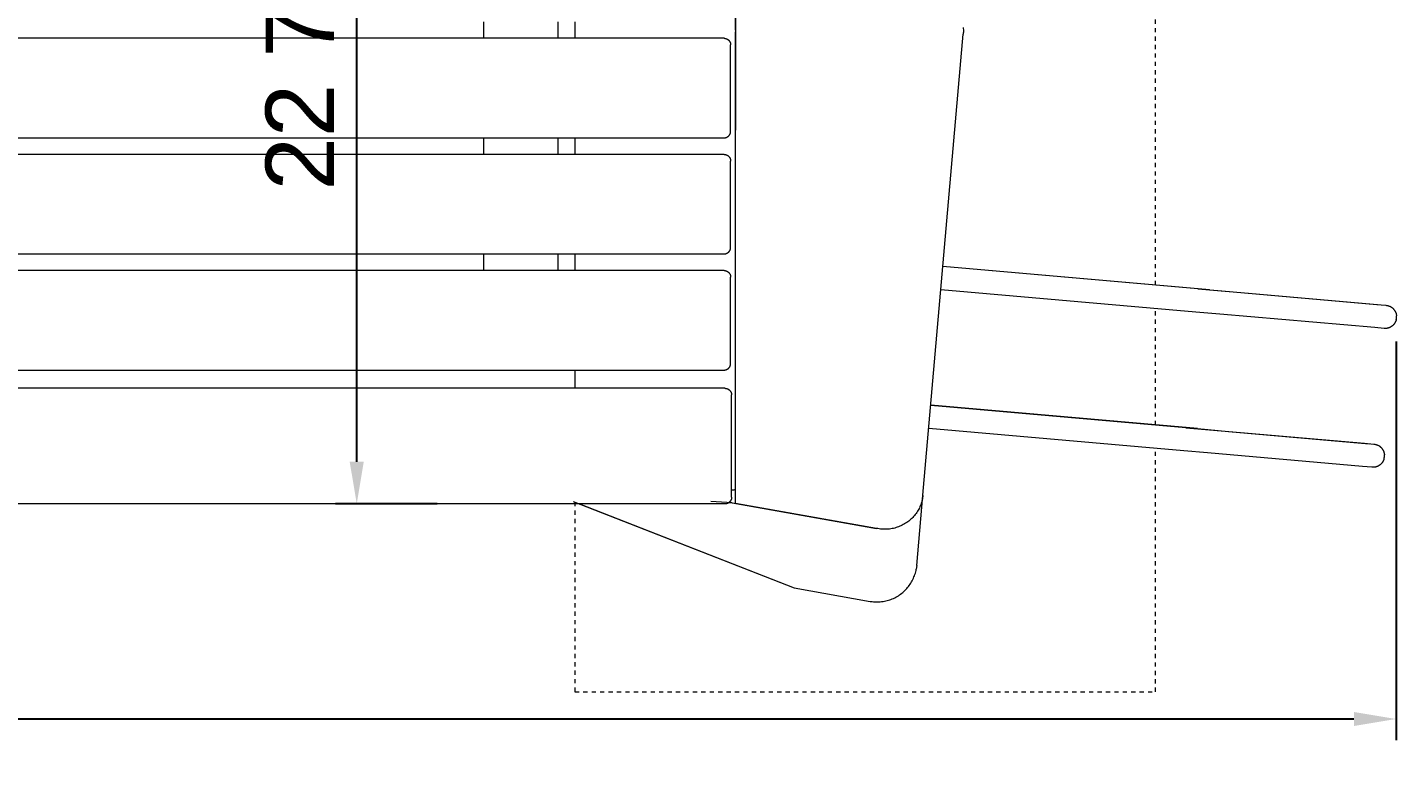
# Model space of a CAD drawing. Header units: inches. Extents: x -2 to 206, y 1 to 129.
# Drawn here: x 99.81 to 132.29, y 45.39 to 62.89 of the extents above; entities that cross this region are included whole.
import ezdxf

# ---------------------------------------------------------------- set-up
doc = ezdxf.new("R2010")
doc.units = ezdxf.units.IN
doc.linetypes.add('HIDDEN', pattern=[1.905, 1.27, -0.635])
for name, color, linetype, lineweight in [('ZANO_R', 7, 'Continuous', 0), ('ZANO_R_przerywana', 250, 'HIDDEN', 0), ('ZANO_W', 1, 'Continuous', 0)]:
    doc.layers.add(name, color=color, linetype=linetype, lineweight=lineweight)
doc.styles.get("Standard").update_dxf_attribs({"font": 'arial.ttf'})
doc.dimstyles.new('amerykanie', dxfattribs={"dimtxt": 50, "dimasz": 50, "dimexe": 0.5, "dimexo": 0.5, "dimgap": 1, "dimtad": 1, "dimdec": 0, "dimzin": 0, "dimlunit": 5, "dimtxsty": 'Standard', "dimcen": 0.09, "dimclrd": 1, "dimclre": 1, "dimclrt": 1, "dimazin": 0, "dimtfac": 1, "dimtdec": 0, "dimtmove": 0, "dimatfit": 3, "dimfxl": 1, "dimtzin": 0, "dimarcsym": 1})

# ---------------------------------------------------------------- blocks, each defined once
blk = doc.blocks.new('*D387')
at = {"layer": 'ZANO_W', "color": 1, "lineweight": -2}
for p, q in [((109.528, 74.034), (107.119, 74.034)), ((107.619, 52.582), (107.619, 73.034)), ((109.528, 51.582), (107.119, 51.582))]:
    blk.add_line(p, q, dxfattribs=at)
at = {"layer": 'ZANO_W', "color": 1}
for points in [[(107.786, 73.034), (107.452, 73.034), (107.619, 74.034)], [(107.452, 52.582), (107.786, 52.582), (107.619, 51.582)]]:
    blk.add_solid(points, dxfattribs=at)
at = {"layer": 'ZANO_W', "color": 1, "insert": (106.279, 62.808), "char_height": 1.625, "attachment_point": 5, "rotation": 90}
blk.add_mtext('22 7/16', dxfattribs=at)
blk = doc.blocks.new('*D389')
at = {"layer": 'ZANO_W', "color": 1, "lineweight": -2}
for p, q in [((2.354, 55.524), (2.354, 45.977)), ((132.275, 55.432), (132.275, 45.977)), ((3.354, 46.477), (131.275, 46.477))]:
    blk.add_line(p, q, dxfattribs=at)
at = {"layer": 'ZANO_W', "color": 1}
for points in [[(3.354, 46.644), (3.354, 46.31), (2.354, 46.477)], [(131.275, 46.31), (131.275, 46.644), (132.275, 46.477)]]:
    blk.add_solid(points, dxfattribs=at)
at = {"layer": 'ZANO_W', "color": 1, "insert": (67.314, 47.817), "char_height": 1.625, "attachment_point": 5}
blk.add_mtext('129 15/16', dxfattribs=at)

msp = doc.modelspace()

# ---------------------------------------------------------------- linework, layer by layer
at = {"layer": 'ZANO_R'}
for p, q in [((116.60784, 62.82761), (116.60784, 74.02446)), ((116.60784, 65.17683), (116.60784, 60.45289)), ((110.62418, 63.02444), (110.62418, 62.63078)), ((112.39566, 62.63078), (112.39566, 63.02444)), ((112.79246, 63.02444), (112.79246, 62.63078)), ((116.60784, 51.59139), (116.60784, 62.78715)), ((121.05111, 51.79043), (122.0078, 62.72543)), ((121.05111, 51.79043), (122.0078, 62.72543)), ((122.00781, 62.89027), (122.00981, 62.86286)), ((122.00781, 62.89027), (122.00981, 62.86286)), ((122.00981, 62.75299), (122.00781, 62.72558)), ((122.00981, 62.75299), (122.00781, 62.72558)), ((122.00981, 62.86286), (122.01101, 62.8354)), ((122.00981, 62.86286), (122.01101, 62.8354)), ((122.01101, 62.78045), (122.00981, 62.75299)), ((122.01101, 62.78045), (122.00981, 62.75299)), ((122.01101, 62.8354), (122.01141, 62.80793)), ((122.01101, 62.8354), (122.01141, 62.80793)), ((122.01141, 62.80793), (122.01101, 62.78045)), ((122.01141, 62.80793), (122.01101, 62.78045)), ((116.33228, 62.63078), (18.31046, 62.63078)), ((116.33228, 62.63078), (116.33765, 62.63069)), ((116.33765, 62.63069), (116.34302, 62.63041)), ((116.34302, 62.63041), (116.34838, 62.62995)), ((116.34838, 62.62995), (116.35372, 62.62931)), ((116.35372, 62.62931), (116.35903, 62.62849)), ((116.35903, 62.62849), (116.36431, 62.62748)), ((116.36431, 62.62748), (116.36956, 62.6263)), ((116.36956, 62.6263), (116.37476, 62.62494)), ((116.37476, 62.62494), (116.37991, 62.6234)), ((116.37991, 62.6234), (116.38501, 62.62169)), ((116.38501, 62.62169), (116.39004, 62.6198)), ((116.39004, 62.6198), (116.39501, 62.61774)), ((116.39501, 62.61774), (116.39991, 62.61552)), ((116.39991, 62.61552), (116.40472, 62.61312)), ((116.40472, 62.61312), (116.40945, 62.61057)), ((116.40945, 62.61057), (116.41409, 62.60785)), ((116.41409, 62.60785), (116.41864, 62.60498)), ((116.41864, 62.60498), (116.42308, 62.60196)), ((116.42308, 62.60196), (116.42742, 62.59878)), ((116.42742, 62.59878), (116.43165, 62.59546)), ((116.43165, 62.59546), (116.43576, 62.592)), ((116.43576, 62.592), (116.43976, 62.58839)), ((116.43976, 62.58839), (116.44362, 62.58466)), ((116.44362, 62.58466), (116.44736, 62.58079)), ((116.44736, 62.58079), (116.45096, 62.5768)), ((116.45096, 62.5768), (116.45442, 62.57269)), ((116.45442, 62.57269), (116.45775, 62.56846)), ((116.45775, 62.56846), (116.46092, 62.56412)), ((116.46092, 62.56412), (116.46395, 62.55967)), ((116.46395, 62.55967), (116.46682, 62.55513)), ((116.46682, 62.55513), (116.46953, 62.55049)), ((116.46953, 62.55049), (116.47209, 62.54576)), ((116.47209, 62.54576), (116.47448, 62.54094)), ((116.47448, 62.54094), (116.47671, 62.53605)), ((116.47671, 62.53605), (116.47876, 62.53108)), ((116.47876, 62.53108), (116.48065, 62.52604)), ((116.48065, 62.52604), (116.48236, 62.52095)), ((116.48236, 62.52095), (116.4839, 62.5158)), ((116.4839, 62.5158), (116.48526, 62.51059)), ((116.48526, 62.51059), (116.48645, 62.50535)), ((116.48645, 62.50535), (116.48745, 62.50007)), ((116.48745, 62.50007), (116.48828, 62.49475)), ((116.48828, 62.49475), (116.48892, 62.48942)), ((116.48892, 62.48942), (116.48937, 62.48406)), ((116.48937, 62.48406), (116.48965, 62.47869)), ((116.48965, 62.47869), (116.48974, 62.47331)), ((116.48974, 60.42627), (116.48974, 62.47331)), ((116.48937, 60.41552), (116.48965, 60.42089)), ((116.48965, 60.42089), (116.48974, 60.42627)), ((116.60784, 60.4332), (116.60784, 60.45289)), ((116.60784, 51.59139), (116.60784, 60.4332)), ((116.60784, 60.4332), (116.60883, 60.4332)), ((18.31046, 60.26881), (116.33228, 60.26881)), ((110.62418, 60.26881), (110.62418, 59.87514)), ((112.39566, 59.87514), (112.39566, 60.26881)), ((112.79246, 60.26881), (112.79246, 59.87514)), ((116.33228, 60.26881), (116.33765, 60.2689)), ((116.33765, 60.2689), (116.34302, 60.26917)), ((116.34302, 60.26917), (116.34838, 60.26963)), ((116.34838, 60.26963), (116.35372, 60.27027)), ((116.35372, 60.27027), (116.35903, 60.2711)), ((116.35903, 60.2711), (116.36431, 60.2721)), ((116.36431, 60.2721), (116.36956, 60.27328)), ((116.36956, 60.27328), (116.37476, 60.27464)), ((116.37476, 60.27464), (116.37991, 60.27618)), ((116.37991, 60.27618), (116.38501, 60.2779)), ((116.38501, 60.2779), (116.39004, 60.27978)), ((116.39004, 60.27978), (116.39501, 60.28184)), ((116.39501, 60.28184), (116.39991, 60.28407)), ((116.39991, 60.28407), (116.40472, 60.28646)), ((116.40472, 60.28646), (116.40945, 60.28901)), ((116.40945, 60.28901), (116.41409, 60.29173)), ((116.41409, 60.29173), (116.41864, 60.2946)), ((116.41864, 60.2946), (116.42308, 60.29763)), ((116.42308, 60.29763), (116.42742, 60.3008)), ((116.42742, 60.3008), (116.43165, 60.30412)), ((116.43165, 60.30412), (116.43576, 60.30759)), ((116.43576, 60.30759), (116.43976, 60.31119)), ((116.43976, 60.31119), (116.44362, 60.31493)), ((116.44362, 60.31493), (116.44736, 60.31879)), ((116.44736, 60.31879), (116.45096, 60.32278)), ((116.45096, 60.32278), (116.45442, 60.3269)), ((116.45442, 60.3269), (116.45775, 60.33112)), ((116.45775, 60.33112), (116.46092, 60.33546)), ((116.46092, 60.33546), (116.46395, 60.33991)), ((116.46395, 60.33991), (116.46682, 60.34445)), ((116.46682, 60.34445), (116.46953, 60.3491)), ((116.46953, 60.3491), (116.47209, 60.35383)), ((116.47209, 60.35383), (116.47448, 60.35864)), ((116.47448, 60.35864), (116.47671, 60.36354)), ((116.47671, 60.36354), (116.47876, 60.3685)), ((116.47876, 60.3685), (116.48065, 60.37354)), ((116.48065, 60.37354), (116.48236, 60.37864)), ((116.48236, 60.37864), (116.4839, 60.38379)), ((116.4839, 60.38379), (116.48526, 60.38899)), ((116.48526, 60.38899), (116.48645, 60.39423)), ((116.48645, 60.39423), (116.48745, 60.39952)), ((116.48745, 60.39952), (116.48828, 60.40483)), ((116.48828, 60.40483), (116.48892, 60.41017)), ((116.48892, 60.41017), (116.48937, 60.41552)), ((116.33228, 59.87514), (19.22468, 59.87514)), ((116.33228, 59.87514), (116.33765, 59.87505)), ((116.33765, 59.87505), (116.34302, 59.87478)), ((116.34302, 59.87478), (116.34838, 59.87432)), ((116.34838, 59.87432), (116.35372, 59.87368)), ((116.35372, 59.87368), (116.35903, 59.87285)), ((116.35903, 59.87285), (116.36431, 59.87185)), ((116.36431, 59.87185), (116.36956, 59.87067)), ((116.36956, 59.87067), (116.37476, 59.8693)), ((116.37476, 59.8693), (116.37991, 59.86777)), ((116.37991, 59.86777), (116.38501, 59.86605)), ((116.38501, 59.86605), (116.39004, 59.86417)), ((116.39004, 59.86417), (116.39501, 59.86211)), ((116.39501, 59.86211), (116.39991, 59.85988)), ((116.39991, 59.85988), (116.40472, 59.85749)), ((116.40472, 59.85749), (116.40945, 59.85493)), ((116.40945, 59.85493), (116.41409, 59.85222)), ((116.41409, 59.85222), (116.41864, 59.84935)), ((116.41864, 59.84935), (116.42308, 59.84632)), ((116.42308, 59.84632), (116.42742, 59.84315)), ((116.42742, 59.84315), (116.43165, 59.83983)), ((116.43165, 59.83983), (116.43576, 59.83636)), ((116.43576, 59.83636), (116.43976, 59.83276)), ((116.43976, 59.83276), (116.44362, 59.82902)), ((116.44362, 59.82902), (116.44736, 59.82516)), ((116.44736, 59.82516), (116.45096, 59.82117)), ((116.45096, 59.82117), (116.45442, 59.81705)), ((116.45442, 59.81705), (116.45775, 59.81282)), ((116.45775, 59.81282), (116.46092, 59.80849)), ((116.46092, 59.80849), (116.46395, 59.80404)), ((116.46395, 59.80404), (116.46682, 59.7995)), ((116.46682, 59.7995), (116.46953, 59.79485)), ((116.46953, 59.79485), (116.47209, 59.79012)), ((116.47209, 59.79012), (116.47448, 59.78531)), ((116.47448, 59.78531), (116.47671, 59.78041)), ((116.47671, 59.78041), (116.47876, 59.77545)), ((116.47876, 59.77545), (116.48065, 59.77041)), ((116.48065, 59.77041), (116.48236, 59.76531)), ((116.48236, 59.76531), (116.4839, 59.76016)), ((116.4839, 59.76016), (116.48526, 59.75496)), ((116.48526, 59.75496), (116.48645, 59.74972)), ((116.48645, 59.74972), (116.48745, 59.74443)), ((116.48745, 59.74443), (116.48828, 59.73912)), ((116.48828, 59.73912), (116.48892, 59.73378)), ((116.48892, 59.73378), (116.48937, 59.72842)), ((116.48937, 59.72842), (116.48965, 59.72306)), ((116.48965, 59.72306), (116.48974, 59.71768)), ((116.48974, 57.67064), (116.48974, 59.71768)), ((25.27035, 57.51317), (116.33228, 57.51317)), ((110.62418, 57.51317), (110.62418, 57.11951)), ((112.39566, 57.11951), (112.39566, 57.51317)), ((112.79246, 57.51317), (112.79246, 57.11951)), ((116.33228, 57.51317), (116.33765, 57.51326)), ((116.33765, 57.51326), (116.34302, 57.51354)), ((116.34302, 57.51354), (116.34838, 57.514)), ((116.34838, 57.514), (116.35372, 57.51464)), ((116.35372, 57.51464), (116.35903, 57.51546)), ((116.35903, 57.51546), (116.36431, 57.51647)), ((116.36431, 57.51647), (116.36956, 57.51765)), ((116.36956, 57.51765), (116.37476, 57.51901)), ((116.37476, 57.51901), (116.37991, 57.52055)), ((116.37991, 57.52055), (116.38501, 57.52226)), ((116.38501, 57.52226), (116.39004, 57.52415)), ((116.39004, 57.52415), (116.39501, 57.52621)), ((116.39501, 57.52621), (116.39991, 57.52843)), ((116.39991, 57.52843), (116.40472, 57.53083)), ((116.40472, 57.53083), (116.40945, 57.53338)), ((116.40945, 57.53338), (116.41409, 57.5361)), ((116.41409, 57.5361), (116.41864, 57.53897)), ((116.41864, 57.53897), (116.42308, 57.54199)), ((116.42308, 57.54199), (116.42742, 57.54517)), ((116.42742, 57.54517), (116.43165, 57.54849)), ((116.43165, 57.54849), (116.43576, 57.55195)), ((116.43576, 57.55195), (116.43976, 57.55556)), ((116.43976, 57.55556), (116.44362, 57.55929)), ((116.44362, 57.55929), (116.44736, 57.56316)), ((116.44736, 57.56316), (116.45096, 57.56715)), ((116.45096, 57.56715), (116.45442, 57.57126)), ((116.45442, 57.57126), (116.45775, 57.57549)), ((116.45775, 57.57549), (116.46092, 57.57983)), ((116.46092, 57.57983), (116.46395, 57.58428)), ((116.46395, 57.58428), (116.46682, 57.58882)), ((116.46682, 57.58882), (116.46953, 57.59346)), ((116.46953, 57.59346), (116.47209, 57.59819)), ((116.47209, 57.59819), (116.47448, 57.60301)), ((116.47448, 57.60301), (116.47671, 57.6079)), ((116.47671, 57.6079), (116.47876, 57.61287)), ((116.47876, 57.61287), (116.48065, 57.61791)), ((116.48065, 57.61791), (116.48236, 57.623)), ((116.48236, 57.623), (116.4839, 57.62815)), ((116.4839, 57.62815), (116.48526, 57.63335)), ((116.48526, 57.63335), (116.48645, 57.6386)), ((116.48645, 57.6386), (116.48745, 57.64388)), ((116.48745, 57.64388), (116.48828, 57.6492)), ((116.48828, 57.6492), (116.48892, 57.65453)), ((116.48892, 57.65453), (116.48937, 57.65989)), ((116.48937, 57.65989), (116.48965, 57.66526)), ((116.48965, 57.66526), (116.48974, 57.67064)), ((127.57524, 56.68382), (121.52553, 57.2131)), ((127.85334, 56.66173), (121.52573, 57.21532)), ((116.33228, 57.11951), (26.27796, 57.11951)), ((116.33228, 57.11951), (116.33765, 57.11942)), ((116.33765, 57.11942), (116.34302, 57.11914)), ((116.34302, 57.11914), (116.34838, 57.11868)), ((116.34838, 57.11868), (116.35372, 57.11804)), ((116.35372, 57.11804), (116.35903, 57.11722)), ((116.35903, 57.11722), (116.36431, 57.11622)), ((116.36431, 57.11622), (116.36956, 57.11503)), ((116.36956, 57.11503), (116.37476, 57.11367)), ((116.37476, 57.11367), (116.37991, 57.11213)), ((116.37991, 57.11213), (116.38501, 57.11042)), ((116.38501, 57.11042), (116.39004, 57.10853)), ((116.39004, 57.10853), (116.39501, 57.10647)), ((116.39501, 57.10647), (116.39991, 57.10425)), ((116.39991, 57.10425), (116.40472, 57.10186)), ((116.40472, 57.10186), (116.40945, 57.0993)), ((116.40945, 57.0993), (116.41409, 57.09659)), ((116.41409, 57.09659), (116.41864, 57.09371)), ((116.41864, 57.09371), (116.42308, 57.09069)), ((116.42308, 57.09069), (116.42742, 57.08751)), ((116.42742, 57.08751), (116.43165, 57.08419)), ((116.43165, 57.08419), (116.43576, 57.08073)), ((116.43576, 57.08073), (116.43976, 57.07713)), ((116.43976, 57.07713), (116.44362, 57.07339)), ((116.44362, 57.07339), (116.44736, 57.06952)), ((116.44736, 57.06952), (116.45096, 57.06553)), ((116.45096, 57.06553), (116.45442, 57.06142)), ((116.45442, 57.06142), (116.45775, 57.05719)), ((116.45775, 57.05719), (116.46092, 57.05285)), ((116.46092, 57.05285), (116.46395, 57.04841)), ((116.46395, 57.04841), (116.46682, 57.04386)), ((116.46682, 57.04386), (116.46953, 57.03922)), ((116.46953, 57.03922), (116.47209, 57.03449)), ((116.47209, 57.03449), (116.47448, 57.02967)), ((116.47448, 57.02967), (116.47671, 57.02478)), ((116.47671, 57.02478), (116.47876, 57.01981)), ((116.47876, 57.01981), (116.48065, 57.01478)), ((116.48065, 57.01478), (116.48236, 57.00968)), ((116.48236, 57.00968), (116.4839, 57.00453)), ((116.4839, 57.00453), (116.48526, 56.99933)), ((116.48526, 56.99933), (116.48645, 56.99408)), ((116.48645, 56.99408), (116.48745, 56.9888)), ((116.48745, 56.9888), (116.48828, 56.98349)), ((116.48828, 56.98349), (116.48892, 56.97815)), ((116.48892, 56.97815), (116.48937, 56.97279)), ((116.48937, 56.97279), (116.48965, 56.96742)), ((116.48965, 56.96742), (116.48974, 56.96205)), ((116.48974, 54.915), (116.48974, 56.96205)), ((127.52721, 56.13479), (121.4775, 56.66407)), ((127.57524, 56.68382), (128.1394, 56.6345)), ((127.85334, 56.66173), (128.59047, 56.59716)), ((128.1394, 56.6345), (131.81748, 56.31329)), ((128.59047, 56.59716), (131.92464, 56.30406)), ((131.81748, 56.31329), (132.03596, 56.29425)), ((132.03597, 56.29426), (132.04535, 56.29334)), ((132.04535, 56.29334), (132.05471, 56.29209)), ((132.05471, 56.29209), (132.06401, 56.29053)), ((132.06401, 56.29053), (132.07325, 56.28864)), ((132.07325, 56.28864), (132.08243, 56.28644)), ((132.08243, 56.28644), (132.09152, 56.28393)), ((132.09152, 56.28393), (132.10052, 56.28111)), ((132.10052, 56.28111), (132.10942, 56.27798)), ((132.10942, 56.27798), (132.11821, 56.27455)), ((132.11821, 56.27455), (132.12688, 56.27082)), ((132.12688, 56.27082), (132.13541, 56.2668)), ((132.13541, 56.2668), (132.1438, 56.26248)), ((132.1438, 56.26248), (132.15204, 56.25789)), ((132.15204, 56.25789), (132.16011, 56.25301)), ((132.16011, 56.25301), (132.16802, 56.24786)), ((132.16802, 56.24786), (132.17574, 56.24244)), ((132.17574, 56.24244), (132.18327, 56.23676)), ((132.18327, 56.23676), (132.19061, 56.23082)), ((132.19061, 56.23082), (132.19773, 56.22464)), ((132.19773, 56.22464), (132.20464, 56.21822)), ((132.20464, 56.21822), (132.21133, 56.21157)), ((132.21133, 56.21157), (132.21778, 56.20469)), ((132.21778, 56.20469), (132.224, 56.19759)), ((132.224, 56.19759), (132.22997, 56.19028)), ((128.09145, 56.08546), (127.52721, 56.13479)), ((131.76953, 55.76425), (128.09145, 56.08546)), ((132.22997, 56.19028), (132.23569, 56.18278)), ((132.23569, 56.18278), (132.24114, 56.17508)), ((132.24114, 56.17508), (132.24633, 56.1672)), ((132.24883, 55.876), (132.24411, 55.86853)), ((132.24633, 56.1672), (132.25125, 56.15915)), ((132.25332, 55.88363), (132.24883, 55.876)), ((132.25125, 56.15915), (132.25588, 56.15094)), ((132.25756, 55.89139), (132.25332, 55.88363)), ((132.25588, 56.15094), (132.26024, 56.14257)), ((132.26155, 55.89929), (132.25756, 55.89139)), ((132.26024, 56.14257), (132.2643, 56.13405)), ((132.26528, 55.90729), (132.26155, 55.89929)), ((132.2643, 56.13405), (132.26807, 56.12541)), ((132.26875, 55.9154), (132.26528, 55.90729)), ((132.26807, 56.12541), (132.27155, 56.11663)), ((132.27194, 55.92361), (132.26875, 55.9154)), ((132.27155, 56.11663), (132.27472, 56.10775)), ((132.27487, 55.93188), (132.27194, 55.92361)), ((132.27472, 56.10775), (132.27758, 56.09876)), ((132.27752, 55.94022), (132.27487, 55.93188)), ((132.2799, 55.94862), (132.27752, 55.94022)), ((132.27758, 56.09876), (132.28014, 56.08968)), ((132.2799, 55.94862), (132.2822, 55.95788)), ((132.28014, 56.08968), (132.28238, 56.08052)), ((132.2822, 55.95788), (132.28418, 55.96722)), ((132.28238, 56.08052), (132.28431, 56.07128)), ((132.28418, 55.96722), (132.28583, 55.97663)), ((132.28431, 56.07128), (132.28592, 56.06199)), ((132.28583, 55.97663), (132.28716, 55.98608)), ((132.28592, 56.06199), (132.28721, 56.05264)), ((132.28716, 55.98608), (132.28815, 55.99558)), ((132.28721, 56.05264), (132.28818, 56.04326)), ((132.28815, 55.99558), (132.28882, 56.0051)), ((132.28884, 56.03373), (132.28818, 56.04326)), ((132.28882, 56.0051), (132.28916, 56.01464)), ((132.28916, 56.02419), (132.28884, 56.03373)), ((132.28916, 56.01464), (132.28916, 56.02419)), ((131.99328, 55.74478), (131.76953, 55.76425)), ((132.00143, 55.74431), (131.99328, 55.74478)), ((132.00959, 55.74407), (132.00143, 55.74431)), ((132.01775, 55.74407), (132.00959, 55.74407)), ((132.02591, 55.74431), (132.01775, 55.74407)), ((132.0342, 55.74481), (132.02591, 55.74431)), ((132.04248, 55.74555), (132.0342, 55.74481)), ((132.05073, 55.74654), (132.04248, 55.74555)), ((132.05894, 55.74778), (132.05073, 55.74654)), ((132.06712, 55.74927), (132.05894, 55.74778)), ((132.07525, 55.751), (132.06712, 55.74927)), ((132.08332, 55.75298), (132.07525, 55.751)), ((132.09132, 55.7552), (132.08332, 55.75298)), ((132.09919, 55.75764), (132.09132, 55.7552)), ((132.10697, 55.76032), (132.09919, 55.75764)), ((132.11468, 55.76323), (132.10697, 55.76032)), ((132.12229, 55.76636), (132.11468, 55.76323)), ((132.12981, 55.76972), (132.12229, 55.76636)), ((132.13723, 55.7733), (132.12981, 55.76972)), ((132.14454, 55.7771), (132.13723, 55.7733)), ((132.15173, 55.78113), (132.14454, 55.7771)), ((132.15782, 55.78476), (132.15173, 55.78113)), ((132.16383, 55.78856), (132.15782, 55.78476)), ((132.16975, 55.79251), (132.16383, 55.78856)), ((132.17556, 55.79662), (132.16975, 55.79251)), ((132.18126, 55.80087), (132.17556, 55.79662)), ((132.18685, 55.80527), (132.18126, 55.80087)), ((132.19232, 55.80981), (132.18685, 55.80527)), ((132.19766, 55.81448), (132.19232, 55.80981)), ((132.20453, 55.82086), (132.19766, 55.81448)), ((132.21118, 55.82747), (132.20453, 55.82086)), ((132.21716, 55.83381), (132.21118, 55.82747)), ((132.22296, 55.84037), (132.21716, 55.83381)), ((132.22856, 55.84713), (132.22296, 55.84037)), ((132.23396, 55.85408), (132.22856, 55.84713)), ((132.23914, 55.86122), (132.23396, 55.85408)), ((132.24411, 55.86853), (132.23914, 55.86122)), ((116.48828, 54.89356), (116.48892, 54.8989)), ((116.48892, 54.8989), (116.48937, 54.90426)), ((116.48937, 54.90426), (116.48965, 54.90963)), ((116.48965, 54.90963), (116.48974, 54.915)), ((31.15578, 54.75754), (116.33228, 54.75754)), ((112.79246, 54.75754), (112.79246, 54.32451)), ((116.33228, 54.75754), (116.33765, 54.75763)), ((116.33765, 54.75763), (116.34302, 54.75791)), ((116.34302, 54.75791), (116.34838, 54.75836)), ((116.34838, 54.75836), (116.35372, 54.75901)), ((116.35372, 54.75901), (116.35903, 54.75983)), ((116.35903, 54.75983), (116.36431, 54.76083)), ((116.36431, 54.76083), (116.36956, 54.76202)), ((116.36956, 54.76202), (116.37476, 54.76338)), ((116.37476, 54.76338), (116.37991, 54.76492)), ((116.37991, 54.76492), (116.38501, 54.76663)), ((116.38501, 54.76663), (116.39004, 54.76852)), ((116.39004, 54.76852), (116.39501, 54.77058)), ((116.39501, 54.77058), (116.39991, 54.7728)), ((116.39991, 54.7728), (116.40472, 54.77519)), ((116.40472, 54.77519), (116.40945, 54.77775)), ((116.40945, 54.77775), (116.41409, 54.78046)), ((116.41409, 54.78046), (116.41864, 54.78333)), ((116.41864, 54.78333), (116.42308, 54.78636)), ((116.42308, 54.78636), (116.42742, 54.78953)), ((116.42742, 54.78953), (116.43165, 54.79286)), ((116.43165, 54.79286), (116.43576, 54.79632)), ((116.43576, 54.79632), (116.43976, 54.79992)), ((116.43976, 54.79992), (116.44362, 54.80366)), ((116.44362, 54.80366), (116.44736, 54.80753)), ((116.44736, 54.80753), (116.45096, 54.81152)), ((116.45096, 54.81152), (116.45442, 54.81563)), ((116.45442, 54.81563), (116.45775, 54.81986)), ((116.45775, 54.81986), (116.46092, 54.8242)), ((116.46092, 54.8242), (116.46395, 54.82864)), ((116.46395, 54.82864), (116.46682, 54.83319)), ((116.46682, 54.83319), (116.46953, 54.83783)), ((116.46953, 54.83783), (116.47209, 54.84256)), ((116.47209, 54.84256), (116.47448, 54.84737)), ((116.47448, 54.84737), (116.47671, 54.85227)), ((116.47671, 54.85227), (116.47876, 54.85724)), ((116.47876, 54.85724), (116.48065, 54.86227)), ((116.48065, 54.86227), (116.48236, 54.86737)), ((116.48236, 54.86737), (116.4839, 54.87252)), ((116.4839, 54.87252), (116.48526, 54.87772)), ((116.48526, 54.87772), (116.48645, 54.88297)), ((116.48645, 54.88297), (116.48745, 54.88825)), ((116.48745, 54.88825), (116.48828, 54.89356)), ((116.35494, 54.32451), (31.15578, 54.32451)), ((116.35494, 54.32451), (116.36032, 54.32442)), ((116.36032, 54.32442), (116.36569, 54.32414)), ((116.36569, 54.32414), (116.37104, 54.32369)), ((116.37104, 54.32369), (116.37638, 54.32304)), ((116.37638, 54.32304), (116.3817, 54.32222)), ((116.3817, 54.32222), (116.38698, 54.32122)), ((116.38698, 54.32122), (116.39222, 54.32003)), ((116.39222, 54.32003), (116.39742, 54.31867)), ((116.39742, 54.31867), (116.40258, 54.31713)), ((116.40258, 54.31713), (116.40767, 54.31542)), ((116.40767, 54.31542), (116.41271, 54.31353)), ((116.41271, 54.31353), (116.41767, 54.31147)), ((116.41767, 54.31147), (116.42257, 54.30925)), ((116.42257, 54.30925), (116.42738, 54.30686)), ((116.42738, 54.30686), (116.43212, 54.3043)), ((116.43212, 54.3043), (116.43676, 54.30159)), ((116.43676, 54.30159), (116.4413, 54.29872)), ((116.4413, 54.29872), (116.44575, 54.29569)), ((116.44575, 54.29569), (116.45009, 54.29251)), ((116.45009, 54.29251), (116.45431, 54.28919)), ((116.45431, 54.28919), (116.45843, 54.28573)), ((116.45843, 54.28573), (116.46242, 54.28213)), ((116.46242, 54.28213), (116.46628, 54.27839)), ((116.46628, 54.27839), (116.47002, 54.27452)), ((116.47002, 54.27452), (116.47362, 54.27053)), ((116.47362, 54.27053), (116.47709, 54.26642)), ((116.47709, 54.26642), (116.48041, 54.26219)), ((116.48041, 54.26219), (116.48358, 54.25785)), ((116.48358, 54.25785), (116.48661, 54.25341)), ((116.48661, 54.25341), (116.48948, 54.24886)), ((116.48948, 54.24886), (116.4922, 54.24422)), ((116.4922, 54.24422), (116.49475, 54.23949)), ((116.49475, 54.23949), (116.49714, 54.23467)), ((116.49714, 54.23467), (116.49937, 54.22978)), ((116.49937, 54.22978), (116.50143, 54.22481)), ((116.50143, 54.22481), (116.50331, 54.21978)), ((116.50331, 54.21978), (116.50503, 54.21468)), ((116.50503, 54.21468), (116.50657, 54.20953)), ((116.50657, 54.20953), (116.50793, 54.20433)), ((116.50793, 54.20433), (116.50911, 54.19908)), ((116.50911, 54.19908), (116.51012, 54.1938)), ((116.51012, 54.1938), (116.51094, 54.18849)), ((116.51094, 54.18849), (116.51158, 54.18315)), ((116.51158, 54.18315), (116.51204, 54.17779)), ((116.51204, 54.17779), (116.51231, 54.17242)), ((116.51231, 54.17242), (116.5124, 54.16705)), ((116.5124, 51.73922), (116.5124, 54.16705)), ((127.28704, 53.38964), (121.23733, 53.91893)), ((127.56513, 53.36755), (121.23752, 53.92114)), ((127.239, 52.84061), (121.18929, 53.3699)), ((127.28704, 53.38964), (127.8512, 53.34032)), ((127.56513, 53.36755), (128.30227, 53.30298)), ((127.8512, 53.34032), (131.52927, 53.01911)), ((128.30227, 53.30298), (131.63643, 53.00989)), ((131.52927, 53.01911), (131.74776, 53.00007)), ((131.74776, 53.00009), (131.75715, 52.99916)), ((131.75715, 52.99916), (131.7665, 52.99791)), ((131.7665, 52.99791), (131.77581, 52.99635)), ((131.77581, 52.99635), (131.78505, 52.99446)), ((131.78505, 52.99446), (131.79422, 52.99227)), ((131.79422, 52.99227), (131.80332, 52.98975)), ((131.80332, 52.98975), (131.81232, 52.98693)), ((131.81232, 52.98693), (131.82122, 52.9838)), ((131.82122, 52.9838), (131.83001, 52.98037)), ((131.83001, 52.98037), (131.83867, 52.97664)), ((131.83867, 52.97664), (131.84721, 52.97262)), ((131.84721, 52.97262), (131.8556, 52.96831)), ((131.8556, 52.96831), (131.86383, 52.96371)), ((131.86383, 52.96371), (131.87191, 52.95883)), ((131.87191, 52.95883), (131.87981, 52.95368)), ((131.87981, 52.95368), (131.88754, 52.94826)), ((127.80325, 52.79129), (127.239, 52.84061)), ((131.48132, 52.47007), (127.80325, 52.79129)), ((131.88754, 52.94826), (131.89507, 52.94258)), ((131.89507, 52.94258), (131.9024, 52.93665)), ((131.9024, 52.93665), (131.90953, 52.93047)), ((131.90953, 52.93047), (131.91644, 52.92404)), ((131.91644, 52.92404), (131.92313, 52.91739)), ((131.92313, 52.91739), (131.92958, 52.91051)), ((131.92958, 52.91051), (131.9358, 52.90341)), ((131.9358, 52.90341), (131.94177, 52.89611)), ((131.94177, 52.89611), (131.94748, 52.8886)), ((131.94748, 52.8886), (131.95294, 52.88091)), ((131.95294, 52.88091), (131.95813, 52.87303)), ((131.95813, 52.87303), (131.96304, 52.86497)), ((131.96304, 52.86497), (131.96768, 52.85676)), ((131.96768, 52.85676), (131.97204, 52.84839)), ((131.97204, 52.84839), (131.9761, 52.83988)), ((131.9761, 52.83988), (131.97987, 52.83123)), ((131.97987, 52.83123), (131.98334, 52.82246)), ((131.98374, 52.62943), (131.98054, 52.62123)), ((131.98334, 52.82246), (131.98652, 52.81357)), ((131.98667, 52.63771), (131.98374, 52.62943)), ((131.98652, 52.81357), (131.98938, 52.80458)), ((131.98932, 52.64605), (131.98667, 52.63771)), ((131.9917, 52.65444), (131.98932, 52.64605)), ((131.98938, 52.80458), (131.99194, 52.7955)), ((131.9917, 52.65444), (131.994, 52.6637)), ((131.99194, 52.7955), (131.99418, 52.78634)), ((131.994, 52.6637), (131.99598, 52.67305)), ((131.99418, 52.78634), (131.99611, 52.7771)), ((131.99598, 52.67305), (131.99763, 52.68245)), ((131.99611, 52.7771), (131.99772, 52.76781)), ((131.99763, 52.68245), (131.99895, 52.6919)), ((131.99772, 52.76781), (131.99901, 52.75846)), ((131.99895, 52.6919), (131.99995, 52.7014)), ((131.99901, 52.75846), (131.99998, 52.74908)), ((131.99995, 52.7014), (132.00062, 52.71092)), ((132.00064, 52.73955), (131.99998, 52.74908)), ((132.00062, 52.71092), (132.00095, 52.72047)), ((132.00096, 52.73001), (132.00064, 52.73955)), ((132.00095, 52.72047), (132.00096, 52.73001)), ((131.70508, 52.4506), (131.48132, 52.47007)), ((131.71322, 52.45013), (131.70508, 52.4506)), ((131.72138, 52.44989), (131.71322, 52.45013)), ((131.72954, 52.4499), (131.72138, 52.44989)), ((131.7377, 52.45014), (131.72954, 52.4499)), ((131.746, 52.45063), (131.7377, 52.45014)), ((131.75427, 52.45137), (131.746, 52.45063)), ((131.76252, 52.45237), (131.75427, 52.45137)), ((131.77074, 52.45361), (131.76252, 52.45237)), ((131.77892, 52.45509), (131.77074, 52.45361)), ((131.78704, 52.45682), (131.77892, 52.45509)), ((131.79511, 52.4588), (131.78704, 52.45682)), ((131.80312, 52.46102), (131.79511, 52.4588)), ((131.81098, 52.46347), (131.80312, 52.46102)), ((131.81877, 52.46614), (131.81098, 52.46347)), ((131.82647, 52.46905), (131.81877, 52.46614)), ((131.83409, 52.47218), (131.82647, 52.46905)), ((131.84161, 52.47554), (131.83409, 52.47218)), ((131.84903, 52.47912), (131.84161, 52.47554)), ((131.85633, 52.48293), (131.84903, 52.47912)), ((131.86352, 52.48695), (131.85633, 52.48293)), ((131.86962, 52.49059), (131.86352, 52.48695)), ((131.87563, 52.49438), (131.86962, 52.49059)), ((131.88154, 52.49834), (131.87563, 52.49438)), ((131.88735, 52.50244), (131.88154, 52.49834)), ((131.89305, 52.5067), (131.88735, 52.50244)), ((131.89864, 52.51109), (131.89305, 52.5067)), ((131.90411, 52.51563), (131.89864, 52.51109)), ((131.90946, 52.5203), (131.90411, 52.51563)), ((131.91633, 52.52668), (131.90946, 52.5203)), ((131.92298, 52.53329), (131.91633, 52.52668)), ((131.92896, 52.53964), (131.92298, 52.53329)), ((131.93476, 52.5462), (131.92896, 52.53964)), ((131.94036, 52.55295), (131.93476, 52.5462)), ((131.94576, 52.55991), (131.94036, 52.55295)), ((131.95094, 52.56704), (131.94576, 52.55991)), ((131.9559, 52.57435), (131.95094, 52.56704)), ((131.96063, 52.58183), (131.9559, 52.57435)), ((131.96512, 52.58945), (131.96063, 52.58183)), ((131.96936, 52.59722), (131.96512, 52.58945)), ((131.97335, 52.60511), (131.96936, 52.59722)), ((131.97708, 52.61312), (131.97335, 52.60511)), ((131.98054, 52.62123), (131.97708, 52.61312)), ((116.48661, 51.65286), (116.48358, 51.64841)), ((116.48948, 51.65741), (116.48661, 51.65286)), ((116.4922, 51.66205), (116.48948, 51.65741)), ((116.49475, 51.66678), (116.4922, 51.66205)), ((116.49714, 51.67159), (116.49475, 51.66678)), ((116.49937, 51.67649), (116.49714, 51.67159)), ((116.50143, 51.68145), (116.49937, 51.67649)), ((116.50331, 51.68649), (116.50143, 51.68145)), ((116.50503, 51.69159), (116.50331, 51.68649)), ((116.50657, 51.69674), (116.50503, 51.69159)), ((116.50793, 51.70194), (116.50657, 51.69674)), ((116.50729, 51.91683), (116.577, 51.91163)), ((116.50911, 51.70718), (116.50793, 51.70194)), ((116.51012, 51.71247), (116.50911, 51.70718)), ((116.51094, 51.71778), (116.51012, 51.71247)), ((116.51158, 51.72312), (116.51094, 51.71778)), ((116.51204, 51.72848), (116.51158, 51.72312)), ((116.51231, 51.73385), (116.51204, 51.72848)), ((116.5124, 51.73922), (116.51231, 51.73385)), ((116.5124, 51.91645), (116.577, 51.91163)), ((116.60784, 51.90621), (116.577, 51.91163)), ((116.60784, 51.90621), (116.577, 51.91163)), ((120.90492, 50.1195), (121.05008, 51.77872)), ((120.90492, 50.1195), (121.05008, 51.77872)), ((121.03232, 51.67161), (121.0255, 51.64394)), ((121.03232, 51.67161), (121.0255, 51.64394)), ((121.03824, 51.69948), (121.03232, 51.67161)), ((121.03824, 51.69948), (121.03232, 51.67161)), ((121.04325, 51.72753), (121.03824, 51.69948)), ((121.04325, 51.72753), (121.03824, 51.69948)), ((121.04735, 51.75573), (121.04325, 51.72753)), ((121.04735, 51.75573), (121.04325, 51.72753)), ((121.05053, 51.78404), (121.04735, 51.75573)), ((121.05053, 51.78404), (121.04735, 51.75573)), ((116.35494, 51.58176), (18.3061, 51.58176)), ((112.75045, 51.64081), (117.99449, 49.59239)), ((112.90162, 51.58176), (117.99449, 49.59239)), ((116.52245, 51.60304), (116.01587, 51.64081)), ((116.36032, 51.58185), (116.35494, 51.58176)), ((116.36569, 51.58212), (116.36032, 51.58185)), ((116.37104, 51.58258), (116.36569, 51.58212)), ((116.37638, 51.58322), (116.37104, 51.58258)), ((116.3817, 51.58405), (116.37638, 51.58322)), ((116.38698, 51.58505), (116.3817, 51.58405)), ((116.39222, 51.58623), (116.38698, 51.58505)), ((116.39742, 51.5876), (116.39222, 51.58623)), ((116.40258, 51.58913), (116.39742, 51.5876)), ((116.40767, 51.59085), (116.40258, 51.58913)), ((116.41271, 51.59274), (116.40767, 51.59085)), ((116.41767, 51.59479), (116.41271, 51.59274)), ((116.42257, 51.59702), (116.41767, 51.59479)), ((116.42738, 51.59941), (116.42257, 51.59702)), ((116.43212, 51.60197), (116.42738, 51.59941)), ((116.43676, 51.60468), (116.43212, 51.60197)), ((116.4413, 51.60755), (116.43676, 51.60468)), ((116.44575, 51.61058), (116.4413, 51.60755)), ((116.52245, 51.60304), (116.44337, 51.60893)), ((116.45009, 51.61375), (116.44575, 51.61058)), ((116.45431, 51.61707), (116.45009, 51.61375)), ((116.45843, 51.62054), (116.45431, 51.61707)), ((116.46242, 51.62414), (116.45843, 51.62054)), ((116.46628, 51.62788), (116.46242, 51.62414)), ((116.47002, 51.63174), (116.46628, 51.62788)), ((116.47362, 51.63574), (116.47002, 51.63174)), ((116.47709, 51.63985), (116.47362, 51.63574)), ((116.48041, 51.64408), (116.47709, 51.63985)), ((116.48358, 51.64841), (116.48041, 51.64408)), ((116.52245, 51.60304), (119.9509, 51.00003)), ((116.52245, 51.60304), (119.9509, 51.00003)), ((119.95094, 51.00042), (116.60784, 51.59139)), ((119.95094, 51.00042), (116.60784, 51.59139)), ((120.86964, 51.33021), (120.85001, 51.30596)), ((120.86964, 51.33021), (120.85001, 51.30596)), ((120.88843, 51.35512), (120.86964, 51.33021)), ((120.88843, 51.35512), (120.86964, 51.33021)), ((120.90636, 51.38066), (120.88843, 51.35512)), ((120.90636, 51.38066), (120.88843, 51.35512)), ((120.92341, 51.40679), (120.90636, 51.38066)), ((120.92341, 51.40679), (120.90636, 51.38066)), ((120.93956, 51.43349), (120.92341, 51.40679)), ((120.93956, 51.43349), (120.92341, 51.40679)), ((120.95325, 51.45847), (120.93956, 51.43349)), ((120.95325, 51.45847), (120.93956, 51.43349)), ((120.96613, 51.48389), (120.95325, 51.45847)), ((120.96613, 51.48389), (120.95325, 51.45847)), ((120.97817, 51.50972), (120.96613, 51.48389)), ((120.97817, 51.50972), (120.96613, 51.48389)), ((120.98937, 51.53592), (120.97817, 51.50972)), ((120.98937, 51.53592), (120.97817, 51.50972)), ((120.99971, 51.56247), (120.98937, 51.53592)), ((120.99971, 51.56247), (120.98937, 51.53592)), ((121.00919, 51.58934), (120.99971, 51.56247)), ((121.00919, 51.58934), (120.99971, 51.56247)), ((121.01779, 51.61651), (121.00919, 51.58934)), ((121.01779, 51.61651), (121.00919, 51.58934)), ((121.0255, 51.64394), (121.01779, 51.61651)), ((121.0255, 51.64394), (121.01779, 51.61651)), ((119.98148, 50.99382), (119.9509, 51.00003)), ((119.98148, 50.99382), (119.9509, 51.00003)), ((120.35323, 51.0017), (120.3227, 50.99523)), ((120.35323, 51.0017), (120.3227, 50.99523)), ((120.38352, 51.0092), (120.35323, 51.0017)), ((120.38352, 51.0092), (120.35323, 51.0017)), ((120.41353, 51.01772), (120.38352, 51.0092)), ((120.41353, 51.01772), (120.38352, 51.0092)), ((120.44324, 51.02727), (120.41353, 51.01772)), ((120.44324, 51.02727), (120.41353, 51.01772)), ((120.4726, 51.03782), (120.44324, 51.02727)), ((120.4726, 51.03782), (120.44324, 51.02727)), ((120.50159, 51.04937), (120.4726, 51.03782)), ((120.50159, 51.04937), (120.4726, 51.03782)), ((120.53016, 51.0619), (120.50159, 51.04937)), ((120.53016, 51.0619), (120.50159, 51.04937)), ((120.55829, 51.07539), (120.53016, 51.0619)), ((120.55829, 51.07539), (120.53016, 51.0619)), ((120.58595, 51.08984), (120.55829, 51.07539)), ((120.58595, 51.08984), (120.55829, 51.07539)), ((120.6131, 51.10522), (120.58595, 51.08984)), ((120.6131, 51.10522), (120.58595, 51.08984)), ((120.63971, 51.12152), (120.6131, 51.10522)), ((120.63971, 51.12152), (120.6131, 51.10522)), ((120.66574, 51.13871), (120.63971, 51.12152)), ((120.66574, 51.13871), (120.63971, 51.12152)), ((120.69118, 51.15678), (120.66574, 51.13871)), ((120.69118, 51.15678), (120.66574, 51.13871)), ((120.71598, 51.17571), (120.69118, 51.15678)), ((120.71598, 51.17571), (120.69118, 51.15678)), ((120.74013, 51.19547), (120.71598, 51.17571)), ((120.74013, 51.19547), (120.71598, 51.17571)), ((120.76359, 51.21604), (120.74013, 51.19547)), ((120.76359, 51.21604), (120.74013, 51.19547)), ((120.78633, 51.2374), (120.76359, 51.21604)), ((120.78633, 51.2374), (120.76359, 51.21604)), ((120.80833, 51.25953), (120.78633, 51.2374)), ((120.80833, 51.25953), (120.78633, 51.2374)), ((120.82957, 51.28239), (120.80833, 51.25953)), ((120.82957, 51.28239), (120.80833, 51.25953)), ((120.85001, 51.30596), (120.82957, 51.28239)), ((120.85001, 51.30596), (120.82957, 51.28239)), ((120.01225, 50.98866), (119.98148, 50.99382)), ((120.01225, 50.98866), (119.98148, 50.99382)), ((120.04318, 50.98454), (120.01225, 50.98866)), ((120.04318, 50.98454), (120.01225, 50.98866)), ((120.07423, 50.98149), (120.04318, 50.98454)), ((120.07423, 50.98149), (120.04318, 50.98454)), ((120.10537, 50.97949), (120.07423, 50.98149)), ((120.10537, 50.97949), (120.07423, 50.98149)), ((120.13656, 50.97856), (120.10537, 50.97949)), ((120.13656, 50.97856), (120.10537, 50.97949)), ((120.16776, 50.97868), (120.13656, 50.97856)), ((120.16776, 50.97868), (120.13656, 50.97856)), ((120.19894, 50.97988), (120.16776, 50.97868)), ((120.19894, 50.97988), (120.16776, 50.97868)), ((120.23006, 50.98213), (120.19894, 50.97988)), ((120.23006, 50.98213), (120.19894, 50.97988)), ((120.26108, 50.98544), (120.23006, 50.98213)), ((120.26108, 50.98544), (120.23006, 50.98213)), ((120.29198, 50.98981), (120.26108, 50.98544)), ((120.29198, 50.98981), (120.26108, 50.98544)), ((120.3227, 50.99523), (120.29198, 50.98981)), ((120.3227, 50.99523), (120.29198, 50.98981)), ((120.88722, 50.00259), (120.8936, 50.03461)), ((120.88722, 50.00259), (120.8936, 50.03461)), ((120.90492, 50.1195), (120.8936, 50.03461)), ((120.90492, 50.1195), (120.8936, 50.03461)), ((120.7472, 49.67412), (120.76496, 49.70153)), ((120.7472, 49.67412), (120.76496, 49.70153)), ((120.76496, 49.70153), (120.78177, 49.72952)), ((120.76496, 49.70153), (120.78177, 49.72952)), ((120.78177, 49.72952), (120.7976, 49.75808)), ((120.78177, 49.72952), (120.7976, 49.75808)), ((120.7976, 49.75808), (120.81244, 49.78717)), ((120.7976, 49.75808), (120.81244, 49.78717)), ((120.81244, 49.78717), (120.82627, 49.81675)), ((120.81244, 49.78717), (120.82627, 49.81675)), ((120.82627, 49.81675), (120.83907, 49.84679)), ((120.82627, 49.81675), (120.83907, 49.84679)), ((120.83907, 49.84679), (120.85084, 49.87725)), ((120.83907, 49.84679), (120.85084, 49.87725)), ((120.85084, 49.87725), (120.86155, 49.90809)), ((120.85084, 49.87725), (120.86155, 49.90809)), ((120.86155, 49.90809), (120.87119, 49.93929)), ((120.86155, 49.90809), (120.87119, 49.93929)), ((120.87119, 49.93929), (120.87975, 49.9708)), ((120.87119, 49.93929), (120.87975, 49.9708)), ((120.87975, 49.9708), (120.88722, 50.00259)), ((120.87975, 49.9708), (120.88722, 50.00259)), ((117.99449, 49.59239), (119.79941, 49.26849)), ((117.99449, 49.59239), (119.79941, 49.26849)), ((120.41216, 49.3696), (120.44059, 49.38565)), ((120.41216, 49.3696), (120.44059, 49.38565)), ((120.44059, 49.38565), (120.46845, 49.40268)), ((120.44059, 49.38565), (120.46845, 49.40268)), ((120.46845, 49.40268), (120.49572, 49.42065)), ((120.46845, 49.40268), (120.49572, 49.42065)), ((120.49572, 49.42065), (120.52234, 49.43955)), ((120.49572, 49.42065), (120.52234, 49.43955)), ((120.52234, 49.43955), (120.5483, 49.45936)), ((120.52234, 49.43955), (120.5483, 49.45936)), ((120.5483, 49.45936), (120.57357, 49.48004)), ((120.5483, 49.45936), (120.57357, 49.48004)), ((120.57357, 49.48004), (120.59811, 49.50159)), ((120.57357, 49.48004), (120.59811, 49.50159)), ((120.59811, 49.50159), (120.62189, 49.52396)), ((120.59811, 49.50159), (120.62189, 49.52396)), ((120.62189, 49.52396), (120.64489, 49.54714)), ((120.62189, 49.52396), (120.64489, 49.54714)), ((120.64489, 49.54714), (120.66707, 49.5711)), ((120.64489, 49.54714), (120.66707, 49.5711)), ((120.66707, 49.5711), (120.68842, 49.59581)), ((120.66707, 49.5711), (120.68842, 49.59581)), ((120.68842, 49.59581), (120.70891, 49.62123)), ((120.68842, 49.59581), (120.70891, 49.62123)), ((120.70891, 49.62123), (120.72851, 49.64735)), ((120.70891, 49.62123), (120.72851, 49.64735)), ((120.72851, 49.64735), (120.7472, 49.67412)), ((120.72851, 49.64735), (120.7472, 49.67412)), ((119.79941, 49.26849), (119.81149, 49.26651)), ((119.79941, 49.26849), (119.81149, 49.26651)), ((119.81149, 49.26651), (119.84382, 49.26196)), ((119.81149, 49.26651), (119.84382, 49.26196)), ((119.84382, 49.26196), (119.87629, 49.25853)), ((119.84382, 49.26196), (119.87629, 49.25853)), ((119.87629, 49.25853), (119.90886, 49.25622)), ((119.87629, 49.25853), (119.90886, 49.25622)), ((119.90886, 49.25622), (119.9415, 49.25502)), ((119.90886, 49.25622), (119.9415, 49.25502)), ((119.9415, 49.25502), (119.97415, 49.25496)), ((119.9415, 49.25502), (119.97415, 49.25496)), ((119.97415, 49.25496), (120.00679, 49.25601)), ((119.97415, 49.25496), (120.00679, 49.25601)), ((120.00679, 49.25601), (120.03937, 49.25819)), ((120.00679, 49.25601), (120.03937, 49.25819)), ((120.03937, 49.25819), (120.07185, 49.26149)), ((120.03937, 49.25819), (120.07185, 49.26149)), ((120.07185, 49.26149), (120.10421, 49.2659)), ((120.07185, 49.26149), (120.10421, 49.2659)), ((120.10421, 49.2659), (120.13639, 49.27142)), ((120.10421, 49.2659), (120.13639, 49.27142)), ((120.13639, 49.27142), (120.16836, 49.27805)), ((120.13639, 49.27142), (120.16836, 49.27805)), ((120.16836, 49.27805), (120.20009, 49.28577)), ((120.16836, 49.27805), (120.20009, 49.28577)), ((120.20009, 49.28577), (120.23153, 49.29458)), ((120.20009, 49.28577), (120.23153, 49.29458)), ((120.23153, 49.29458), (120.26265, 49.30447)), ((120.23153, 49.29458), (120.26265, 49.30447)), ((120.26265, 49.30447), (120.29342, 49.31542)), ((120.26265, 49.30447), (120.29342, 49.31542)), ((120.29342, 49.31542), (120.32378, 49.32742)), ((120.29342, 49.31542), (120.32378, 49.32742)), ((120.32378, 49.32742), (120.35372, 49.34046)), ((120.32378, 49.32742), (120.35372, 49.34046)), ((120.35372, 49.34046), (120.38319, 49.35453)), ((120.35372, 49.34046), (120.38319, 49.35453)), ((120.38319, 49.35453), (120.41216, 49.3696)), ((120.38319, 49.35453), (120.41216, 49.3696))]:
    msp.add_line(p, q, dxfattribs=at)
at = {"layer": 'ZANO_R_przerywana', "ltscale": 0.05}
for p, q in [((126.57063, 56.77395), (126.57063, 68.96)), ((126.57063, 53.45456), (126.57063, 56.21848)), ((126.57063, 47.1205), (126.57063, 52.89909)), ((112.79246, 51.6244), (112.79246, 47.1205)), ((112.79246, 47.1205), (126.57063, 47.1205))]:
    msp.add_line(p, q, dxfattribs=at)

# ---------------------------------------------------------------- dimensions: what is measured, and where the dimension line sits
at = {"layer": 'ZANO_W'}
dim = msp.add_linear_dim(base=(107.61896, 74.03409), p1=(110.02755, 51.58176), p2=(110.02755, 74.03409), angle=90, dimstyle='amerykanie', override={"dimtxt": 1.625, "dimasz": 1, "dimgap": 0.5, "dimdec": 4, "dimaunit": 1, "dimadec": 1, "dimtdec": 4, "dimtmove": 1, "dimfrac": 2}, dxfattribs=at)
dim.commit()
dim.dimension.update_dxf_attribs({"geometry": '*D387', "text_midpoint": (106.27875, 62.80793)})
dim = msp.add_linear_dim(base=(132.27487, 46.47709), p1=(2.35357, 56.02419), p2=(132.27487, 55.93188), dimstyle='amerykanie', override={"dimtxt": 1.625, "dimasz": 1, "dimgap": 0.5, "dimdec": 4, "dimaunit": 1, "dimadec": 1, "dimtdec": 4, "dimtmove": 1, "dimfrac": 2}, dxfattribs=at)
dim.commit()
dim.dimension.update_dxf_attribs({"geometry": '*D389', "text_midpoint": (67.31422, 47.8173)})

doc.saveas('drawing.dxf')
